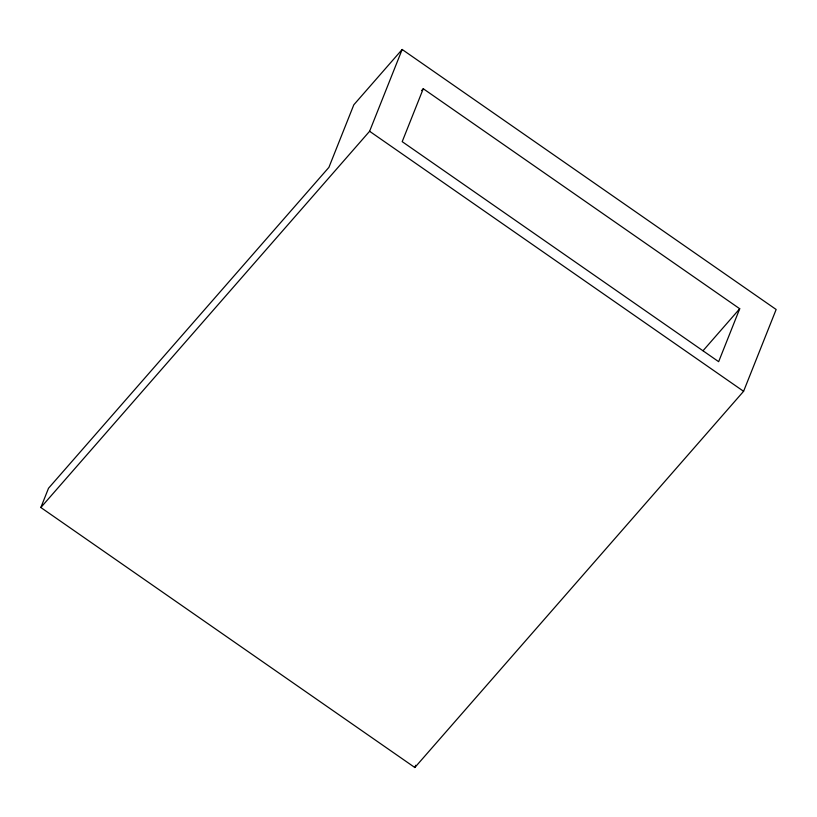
<?xml version="1.0" encoding="UTF-8"?>
<svg xmlns="http://www.w3.org/2000/svg" width="817" height="817" viewBox="0 0 817 817"><rect width="100%" height="100%" fill="white"/><g stroke="black" fill="none" stroke-linecap="round" stroke-linejoin="round"><path stroke-width="1.23" d="M40.85 507.51L48.509 488.26L328.914 167.362L353.812 104.811L402.158 49.48L776.15 309.49L743.593 391.302L414.842 767.52L40.85 507.51L369.601 131.282L402.158 49.48M423.267 88.726L402.199 141.658L718.654 361.676L739.722 308.744L423.267 88.726L421.603 90.636M414.842 767.52L415.741 765.253M703.049 350.718L739.722 308.744M369.601 131.282L743.593 391.302"/></g></svg>
